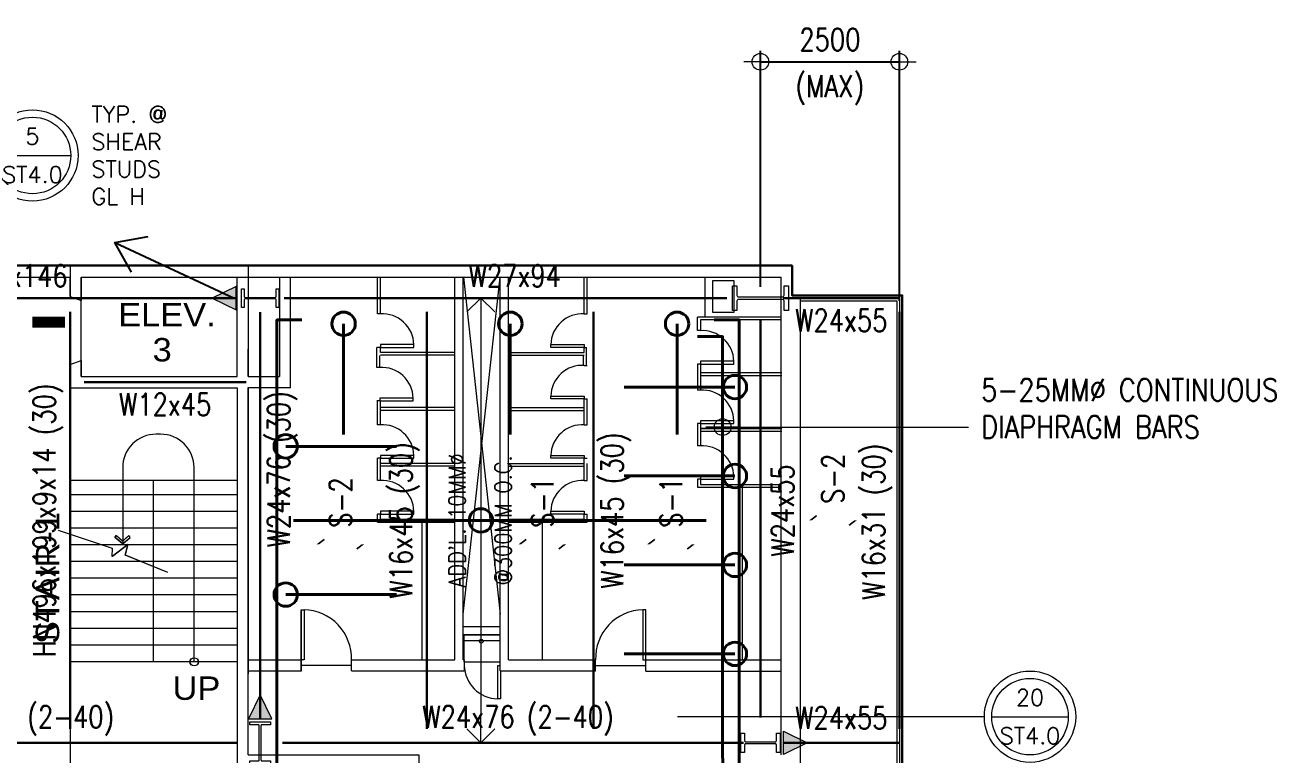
# Model space of a CAD drawing. Header units: millimetres. Extents: x 1731812 to 1926619, y -14989 to 120895.
# Drawn here: x 1788540 to 1811042, y 46298 to 59429 of the extents above; entities that cross this region are included whole.
import ezdxf
from ezdxf.enums import TextEntityAlignment as Align

# ---------------------------------------------------------------- set-up
doc = ezdxf.new("R2010")
doc.units = ezdxf.units.MM
doc.header["$MEASUREMENT"] = 0
doc.layers.get('0').update_dxf_attribs({"lineweight": 0})
for name, color, linetype, lineweight in [('A_ARCHITECTURAL BACKGROUND', 251, 'Continuous', 5), ('S-ANNO-DIMS', 252, 'Continuous', 5), ('S-ANNO-MARK', 2, 'Continuous', 9), ('S-ANNO-NPLT', 7, 'Continuous', 9), ('S-Anno-Symb', 143, 'Continuous', 15), ('S-Anno-Text', 52, 'Continuous', 15), ('S-BEAM', 5, 'Continuous', 30), ('S-BEAM-IDEN', 2, 'Continuous', 9), ('S-BRACE', 2, 'Continuous', 9), ('S-COLS', 2, 'Continuous', 20), ('S-CONN', 1, 'Continuous', 9), ('S_COL', 2, 'Continuous', 20), ('S_DRB', 4, 'Continuous', 40), ('S_SLAB EDGE', 2, 'Continuous', 30)]:
    doc.layers.add(name, color=color, linetype=linetype, lineweight=lineweight)
doc.styles.add('1', font='simplex.shx', dxfattribs={"width": 0.85, "height": 300})
doc.styles.add('ARIALNW', font='ARIALN.TTF')
doc.styles.add('MMTX$0$ESMX$0$X-OPTA1D', font='x-opta1d')
doc.styles.add('ROMANSX', font='ROMANS.shx', dxfattribs={"height": 0.09375})
doc.styles.add('SIMPLEX', font='SIMPLEX.shx', dxfattribs={"width": 0.8, "height": 400})
doc.dimstyles.new('DIM 200', dxfattribs={"dimtxt": 0.36, "dimasz": 0.2, "dimexe": 0.1, "dimexo": 0, "dimgap": 0.08, "dimtad": 1, "dimlfac": 2, "dimrnd": 0.005, "dimzin": 1, "dimdsep": 46, "dimtxsty": 'ARIALNW', "dimcen": 0.09, "dimclrd": 6, "dimclre": 6, "dimclrt": 13, "dimadec": 0, "dimazin": 0, "dimtfac": 1, "dimtofl": 0, "dimtmove": 2, "dimatfit": 3, "dimfxl": 1, "dimtolj": 1, "dimtzin": 0, "dimarcsym": 0})
doc.dimstyles.new('DIM_100', dxfattribs={"dimtxt": 400, "dimasz": 2, "dimexe": 100, "dimexo": 250, "dimgap": 250, "dimtad": 1, "dimdec": 0, "dimrnd": 1, "dimzin": 1, "dimdsep": 46, "dimtxsty": '1', "dimblk1": 'ESCADIM_ARW', "dimblk2": 'ESCADIM_ARW', "dimsah": 1, "dimcen": 50, "dimclrd": 256, "dimclre": 256, "dimclrt": 52, "dimazin": 0, "dimtfac": 1, "dimtdec": 0, "dimtofl": 0, "dimtmove": 0, "dimatfit": 3, "dimldrblk": 'ESCADIM_ARW', "dimfxl": 1, "dimtolj": 1, "dimtzin": 0, "dimarcsym": 0})
doc.dimstyles.new('DIM_200', dxfattribs={"dimtxt": 400, "dimasz": 2, "dimexe": 200, "dimexo": 200, "dimgap": 200, "dimtad": 1, "dimdec": 0, "dimrnd": 1, "dimzin": 1, "dimdsep": 46, "dimtxsty": 'SIMPLEX', "dimblk1": 'ESCADIM_ARW', "dimblk2": 'ESCADIM_ARW', "dimsah": 1, "dimcen": 50, "dimclrd": 251, "dimclre": 251, "dimclrt": 52, "dimazin": 0, "dimtfac": 1, "dimtdec": 0, "dimtofl": 0, "dimtmove": 0, "dimatfit": 3, "dimldrblk": 'ESCADIM_ARW', "dimfxl": 1, "dimtolj": 1, "dimtzin": 0, "dimarcsym": 0})
doc.dimstyles.new('ESCA', dxfattribs={"dimtxt": 300, "dimasz": 1, "dimexe": 100, "dimexo": 100, "dimgap": 100, "dimtad": 1, "dimdec": 0, "dimrnd": 1, "dimdsep": 46, "dimtxsty": '1', "dimblk1": 'ESCADIM_ARW', "dimblk2": 'ESCADIM_ARW', "dimsah": 1, "dimcen": 50, "dimclrd": 256, "dimclre": 256, "dimclrt": 52, "dimadec": 0, "dimazin": 0, "dimtfac": 1, "dimtdec": 0, "dimtofl": 0, "dimtmove": 0, "dimatfit": 3, "dimldrblk": 'ESCADIM_ARW', "dimfxl": 1, "dimtolj": 1, "dimtzin": 0, "dimarcsym": 0})

# ---------------------------------------------------------------- blocks, each defined once
blk = doc.blocks.new('7F PLAN')
at = {"layer": 'A_ARCHITECTURAL BACKGROUND', "ltscale": 10}
for p, q in [((44567, 56585, 0), (25567, 56585, 0)), ((34786, 56589, 0), (34786, 54591, 0)), ((34586, 54588, 0), (34586, 56377, 0)), ((35348, 56377, 0), (35348, 54591, 0)), ((35548, 54391, 0), (35548, 56377, 0)), ((35548, 54391, 0), (35548, 56377, 0)), ((37113, 55715, 0), (37113, 56377, 0)), ((37163, 55715, 0), (37163, 56377, 0)), ((37163, 55715, 0), (37163, 56377, 0)), ((37163, 55715, 0), (37163, 56377, 0)), ((38504, 49493, 0), (38504, 56377, 0)), ((38654, 49493, 0), (38654, 56377, 0)), ((39316, 49293, 0), (39316, 56377, 0)), ((39466, 49493, 0), (39466, 56377, 0)), ((40830, 55715, 0), (40830, 56383, 0)), ((40830, 55715, 0), (40830, 56383, 0)), ((40830, 55715, 0), (40830, 56383, 0)), ((40880, 55715, 0), (40880, 56383, 0)), ((43006, 55656, 0), (43006, 56385, 0)), ((44717, 10909, 0), (44717, 56000, 0)), ((37163, 55715, 0), (37113, 55715, 0)), ((37163, 55715, 0), (37113, 55715, 0)), ((37163, 55715, 0), (37113, 55715, 0)), ((40830, 55715, 0), (40880, 55715, 0)), ((40830, 55715, 0), (40880, 55715, 0)), ((40830, 55715, 0), (40880, 55715, 0)), ((42868, 55656, 0), (42868, 55656, 0)), ((44371, 55656, 0), (42868, 55656, 0)), ((42868, 55414, 0), (42868, 55656, 0)), ((42918, 55606, 0), (42918, 55414, 0)), ((44371, 55606, 0), (42918, 55606, 0)), ((42918, 55414, 0), (42868, 55414, 0)), ((37764, 55164, 0), (37163, 55164, 0)), ((37163, 55164, 0), (37163, 55114, 0)), ((37764, 55114, 0), (37764, 55164, 0)), ((40229, 55114, 0), (40229, 55164, 0)), ((40229, 55164, 0), (40830, 55164, 0)), ((40830, 55164, 0), (40830, 55114, 0)), ((34786, 54591, 0), (34786, 55082, 0)), ((37101, 54752, 0), (37101, 55114, 0)), ((37163, 55114, 0), (37101, 55114, 0)), ((37151, 54752, 0), (37151, 54965, 0)), ((37163, 55023, 0), (37163, 55114, 0)), ((37163, 55114, 0), (37764, 55114, 0)), ((38504, 55023, 0), (37163, 55023, 0)), ((38504, 55022, 0), (37163, 55022, 0)), ((38504, 55022, 0), (37163, 55022, 0)), ((38504, 54973, 0), (37163, 54973, 0)), ((38504, 54972, 0), (37163, 54972, 0)), ((38504, 54972, 0), (37163, 54972, 0)), ((39477, 55023, 0), (40830, 55023, 0)), ((39477, 55022, 0), (40830, 55022, 0)), ((39477, 55022, 0), (40830, 55022, 0)), ((39477, 54973, 0), (40830, 54973, 0)), ((39477, 54972, 0), (40830, 54972, 0)), ((39477, 54972, 0), (40830, 54972, 0)), ((40830, 55114, 0), (40229, 55114, 0)), ((40819, 54789, 0), (40819, 54967, 0)), ((40830, 55023, 0), (40830, 55114, 0)), ((40830, 55114, 0), (40869, 55114, 0)), ((40869, 54789, 0), (40869, 55114, 0)), ((34786, 54881, 0), (34786, 54591, 0)), ((34786, 54591, 0), (34786, 54881, 0)), ((34786, 54881, 0), (34786, 54591, 0)), ((34786, 54591, 0), (34786, 54881, 0)), ((34786, 54591, 0), (34786, 54881, 0)), ((34786, 54591, 0), (34786, 54881, 0)), ((34786, 54591, 0), (34786, 54881, 0)), ((34786, 54881, 0), (34786, 54591, 0)), ((34786, 54591, 0), (34786, 54881, 0)), ((34786, 54851, 0), (34786, 54591, 0)), ((34786, 54851, 0), (34786, 54591, 0)), ((34786, 54851, 0), (34786, 54591, 0)), ((34786, 54733, 0), (34786, 54591, 0)), ((34786, 54733, 0), (34786, 54591, 0)), ((37151, 54752, 0), (37101, 54752, 0)), ((40830, 54789, 0), (40880, 54789, 0)), ((42918, 54813, 0), (42868, 54813, 0)), ((42918, 54813, 0), (42868, 54813, 0)), ((42868, 54813, 0), (42868, 54344, 0)), ((43520, 54863, 0), (42918, 54863, 0)), ((42918, 54863, 0), (42918, 54813, 0)), ((42918, 54813, 0), (43520, 54813, 0)), ((42918, 54813, 0), (42918, 54344, 0)), ((42918, 54813, 0), (42918, 54344, 0)), ((42918, 54813, 0), (42918, 54344, 0)), ((43520, 54813, 0), (43520, 54863, 0)), ((31583, 54524, 0), (31583, 49457, 0)), ((44382, 54654, 0), (42918, 54654, 0)), ((44382, 54654, 0), (42918, 54654, 0)), ((44382, 54604, 0), (42918, 54604, 0)), ((44382, 54604, 0), (42918, 54604, 0)), ((34586, 54388, 0), (34586, 47622, 0)), ((34786, 54391, 0), (34786, 49239, 0)), ((34786, 54391, 0), (34786, 49239, 0)), ((34786, 54391, 0), (34786, 49239, 0)), ((34786, 54391, 0), (34786, 49239, 0)), ((34786, 54391, 0), (34786, 49239, 0)), ((34786, 54391, 0), (34786, 49239, 0)), ((34786, 47782, 0), (34786, 54391, 0)), ((40229, 54188, 0), (40229, 54238, 0)), ((40229, 54238, 0), (40830, 54238, 0)), ((40830, 54238, 0), (40830, 54188, 0)), ((42918, 54344, 0), (42868, 54344, 0)), ((42918, 54344, 0), (42868, 54344, 0)), ((42918, 54344, 0), (42868, 54344, 0)), ((37151, 54151, 0), (37101, 54151, 0)), ((37151, 54151, 0), (37101, 54151, 0)), ((37113, 53720, 0), (37113, 54151, 0)), ((37753, 54201, 0), (37151, 54201, 0)), ((37151, 54201, 0), (37151, 54151, 0)), ((37151, 54151, 0), (37753, 54151, 0)), ((37163, 53720, 0), (37163, 54151, 0)), ((37163, 53720, 0), (37163, 54151, 0)), ((37163, 53720, 0), (37163, 54151, 0)), ((38504, 54029, 0), (37163, 54029, 0)), ((38504, 54029, 0), (37163, 54029, 0)), ((37753, 54151, 0), (37753, 54201, 0)), ((39477, 54029, 0), (40830, 54029, 0)), ((39477, 54029, 0), (40830, 54029, 0)), ((40830, 54188, 0), (40229, 54188, 0)), ((40830, 54188, 0), (40880, 54188, 0)), ((40830, 54188, 0), (40880, 54188, 0)), ((40830, 53720, 0), (40830, 54188, 0)), ((40830, 53720, 0), (40830, 54188, 0)), ((40830, 53720, 0), (40830, 54188, 0)), ((40880, 53720, 0), (40880, 54188, 0)), ((38504, 53979, 0), (37163, 53979, 0)), ((38504, 53979, 0), (37163, 53979, 0)), ((39477, 53979, 0), (40830, 53979, 0)), ((39477, 53979, 0), (40830, 53979, 0)), ((43520, 53793, 0), (42918, 53793, 0)), ((42918, 53793, 0), (42918, 53743, 0)), ((43520, 53743, 0), (43520, 53793, 0)), ((37163, 53720, 0), (37113, 53720, 0)), ((37163, 53720, 0), (37113, 53720, 0)), ((37163, 53720, 0), (37113, 53720, 0)), ((40830, 53720, 0), (40880, 53720, 0)), ((40830, 53720, 0), (40880, 53720, 0)), ((40830, 53720, 0), (40880, 53720, 0)), ((42868, 53743, 0), (42868, 53341, 0)), ((42918, 53743, 0), (42868, 53743, 0)), ((42918, 53743, 0), (42918, 53341, 0)), ((42918, 53743, 0), (42918, 53341, 0)), ((42918, 53743, 0), (42918, 53341, 0)), ((42918, 53743, 0), (42918, 53652, 0)), ((42918, 53743, 0), (43520, 53743, 0)), ((44382, 53652, 0), (42918, 53652, 0)), ((44382, 53651, 0), (42918, 53651, 0)), ((44382, 53651, 0), (42918, 53651, 0)), ((44382, 53602, 0), (42918, 53602, 0)), ((44382, 53601, 0), (42918, 53601, 0)), ((44382, 53601, 0), (42918, 53601, 0)), ((42918, 53341, 0), (42868, 53341, 0)), ((42918, 53341, 0), (42868, 53341, 0)), ((42918, 53341, 0), (42868, 53341, 0)), ((37113, 52717, 0), (37113, 53118, 0)), ((37163, 53118, 0), (37113, 53118, 0)), ((37764, 53168, 0), (37163, 53168, 0)), ((37163, 53168, 0), (37163, 53118, 0)), ((37163, 53027, 0), (37163, 53118, 0)), ((37163, 53118, 0), (37764, 53118, 0)), ((37764, 53118, 0), (37764, 53168, 0)), ((40229, 53118, 0), (40229, 53168, 0)), ((40229, 53168, 0), (40830, 53168, 0)), ((40830, 53118, 0), (40229, 53118, 0)), ((40830, 53168, 0), (40830, 53118, 0)), ((40830, 53027, 0), (40830, 53118, 0)), ((40830, 53118, 0), (40880, 53118, 0)), ((37163, 52717, 0), (37163, 53027, 0)), ((38504, 53027, 0), (37163, 53027, 0)), ((38504, 53027, 0), (37163, 53027, 0)), ((38504, 53027, 0), (37163, 53027, 0)), ((38504, 52977, 0), (37163, 52977, 0)), ((37163, 52717, 0), (37163, 52976, 0)), ((38504, 52976, 0), (37163, 52976, 0)), ((37163, 52717, 0), (37163, 52976, 0)), ((38504, 52976, 0), (37163, 52976, 0)), ((39477, 53027, 0), (40830, 53027, 0)), ((39477, 53027, 0), (40830, 53027, 0)), ((39477, 53027, 0), (40830, 53027, 0)), ((39477, 52977, 0), (40830, 52977, 0)), ((39477, 52976, 0), (40830, 52976, 0)), ((39477, 52976, 0), (40830, 52976, 0)), ((40830, 52717, 0), (40830, 53027, 0)), ((40830, 52717, 0), (40830, 52976, 0)), ((40830, 52717, 0), (40830, 52976, 0)), ((40880, 52717, 0), (40880, 53027, 0)), ((34586, 52720, 0), (31580, 52720, 0)), ((33083, 49457, 0), (33083, 52720, 0)), ((37163, 52717, 0), (37113, 52717, 0)), ((37163, 52717, 0), (37113, 52717, 0)), ((37163, 52717, 0), (37113, 52717, 0)), ((40830, 52717, 0), (40880, 52717, 0)), ((40830, 52717, 0), (40880, 52717, 0)), ((40830, 52717, 0), (40880, 52717, 0)), ((42868, 52740, 0), (42868, 52598, 0)), ((42918, 52740, 0), (42868, 52740, 0)), ((43520, 52790, 0), (42918, 52790, 0)), ((42918, 52790, 0), (42918, 52740, 0)), ((42918, 52740, 0), (42918, 52649, 0)), ((42918, 52740, 0), (43520, 52740, 0)), ((43520, 52740, 0), (43520, 52790, 0)), ((34586, 52463, 0), (31580, 52463, 0)), ((42868, 52598, 0), (44371, 52598, 0)), ((42918, 52649, 0), (44371, 52649, 0)), ((43670, 52597, 0), (43670, 49492, 0)), ((34586, 52162, 0), (31580, 52162, 0)), ((37113, 51972, 0), (37113, 52116, 0)), ((37163, 52116, 0), (37113, 52116, 0)), ((37764, 52166, 0), (37163, 52166, 0)), ((37163, 52166, 0), (37163, 52116, 0)), ((37163, 52024, 0), (37163, 52116, 0)), ((37163, 52116, 0), (37764, 52116, 0)), ((37163, 52023, 0), (38504, 52023, 0)), ((37764, 52116, 0), (37764, 52166, 0)), ((39466, 52023, 0), (40830, 52023, 0)), ((40229, 52116, 0), (40229, 52166, 0)), ((40229, 52166, 0), (40830, 52166, 0)), ((40830, 52116, 0), (40229, 52116, 0)), ((40830, 52166, 0), (40830, 52116, 0)), ((40830, 52024, 0), (40830, 52116, 0)), ((40830, 52116, 0), (40880, 52116, 0)), ((40880, 51972, 0), (40880, 52116, 0)), ((34586, 51862, 0), (31580, 51862, 0)), ((37113, 51972, 0), (38504, 51972, 0)), ((37914, 49493, 0), (37914, 51972, 0)), ((39466, 51972, 0), (40880, 51972, 0)), ((40079, 49493, 0), (40079, 51972, 0)), ((34586, 51561, 0), (31580, 51561, 0)), ((34586, 51260, 0), (31580, 51260, 0)), ((34586, 50960, 0), (31580, 50960, 0)), ((34586, 50659, 0), (31580, 50659, 0)), ((34586, 50358, 0), (31580, 50358, 0)), ((35735, 50395, 0), (35785, 50395, 0)), ((35740, 49493, 0), (35740, 50395, 0)), ((35744, 49493, 0), (35744, 50395, 0)), ((35790, 50395, 0), (35790, 49493, 0)), ((41935, 50394, 0), (41885, 50394, 0)), ((41885, 50394, 0), (41885, 49492, 0)), ((41935, 49492, 0), (41935, 50394, 0)), ((34586, 50058, 0), (31580, 50058, 0)), ((34586, 49757, 0), (31580, 49757, 0)), ((34786, 49744, 0), (34786, 49744, 0)), ((34786, 49543, 0), (34786, 49744, 0)), ((34786, 49543, 0), (34786, 49744, 0)), ((38666, 49843, 0), (39316, 49843, 0)), ((34786, 49543, 0), (34786, 49543, 0)), ((34586, 49457, 0), (31583, 49457, 0)), ((34786, 49493, 0), (35744, 49493, 0)), ((34786, 49293, 0), (35744, 49293, 0)), ((35740, 49293, 0), (35740, 49493, 0)), ((35740, 49293, 0), (35740, 49493, 0)), ((35790, 49493, 0), (35740, 49493, 0)), ((36642, 49393, 0), (35740, 49393, 0)), ((35744, 49293, 0), (35744, 49493, 0)), ((35744, 49293, 0), (35744, 49493, 0)), ((36642, 49493, 0), (38504, 49493, 0)), ((36642, 49293, 0), (36642, 49493, 0)), ((36642, 49293, 0), (36642, 49493, 0)), ((36642, 49293, 0), (38672, 49293, 0)), ((38666, 49293, 0), (38672, 49293, 0)), ((39273, 48791, 0), (39273, 49393, 0)), ((39273, 49393, 0), (39316, 49393, 0)), ((39316, 49293, 0), (41033, 49293, 0)), ((39323, 49293, 0), (39323, 48791, 0)), ((39466, 49493, 0), (41033, 49493, 0)), ((41033, 49291, 0), (41033, 49492, 0)), ((41033, 49391, 0), (41935, 49391, 0)), ((41885, 49492, 0), (41935, 49492, 0)), ((41935, 49492, 0), (44371, 49492, 0)), ((41935, 49291, 0), (41935, 49492, 0)), ((41935, 49291, 0), (44371, 49291, 0)), ((39323, 48791, 0), (39273, 48791, 0)), ((34786, 47782, 0), (37852, 47782, 0)), ((34995, 47782, 0), (37852, 47782, 0)), ((37852, 47782, 0), (37852, 47606, 0))]:
    blk.add_line(p, q, dxfattribs=at)
at = {"layer": 'A_ARCHITECTURAL BACKGROUND', "linetype": 'ByBlock', "ltscale": 0.5}
for p, q in [((31580, 56585, 0), (31580, 56030, 0)), ((31580, 56559, 0), (31580, 56030, 0)), ((28402, 56377, 0), (31580, 56377, 0)), ((31580, 56030, 0), (31580, 56385, 0)), ((31580, 56385, 0), (31580, 56030, 0)), ((31580, 56030, 0), (31580, 56385, 0)), ((31580, 56385, 0), (31580, 56030, 0)), ((31783, 56377, 0), (44371, 56377, 0)), ((31783, 56358, 0), (31783, 55959, 0)), ((44371, 47782, 0), (44371, 56377, 0)), ((31580, 56030, 0), (31783, 55959, 0)), ((31580, 56030, 0), (31783, 55959, 0)), ((31580, 54807, 0), (31783, 54877, 0)), ((31580, 54807, 0), (31783, 54877, 0)), ((31580, 54807, 0), (31580, 54388, 0)), ((31580, 54807, 0), (31580, 54388, 0)), ((31783, 54877, 0), (31783, 54588, 0)), ((31783, 54877, 0), (31783, 54588, 0)), ((31783, 54588, 0), (34586, 54588, 0)), ((31783, 54588, 0), (34586, 54588, 0)), ((31783, 54588, 0), (34586, 54588, 0)), ((31783, 54588, 0), (34586, 54588, 0)), ((34786, 54591, 0), (35348, 54591, 0)), ((34786, 54591, 0), (35348, 54591, 0)), ((34786, 54591, 0), (35348, 54591, 0)), ((34786, 54591, 0), (35348, 54591, 0)), ((31580, 54388, 0), (34586, 54388, 0)), ((31580, 54388, 0), (34586, 54388, 0)), ((31583, 54388, 0), (34586, 54388, 0)), ((31583, 54388, 0), (34586, 54388, 0)), ((34786, 54391, 0), (35348, 54391, 0)), ((34786, 54391, 0), (35348, 54391, 0)), ((34786, 54391, 0), (35348, 54391, 0)), ((34786, 54391, 0), (35548, 54391, 0)), ((38666, 50090, 0), (39316, 50090, 0)), ((38666, 49940, 0), (39316, 49940, 0)), ((38672, 49493, 0), (38654, 49493, 0)), ((38672, 49493, 0), (38672, 49293, 0))]:
    blk.add_line(p, q, dxfattribs=at)
at = {"layer": 'A_ARCHITECTURAL BACKGROUND', "ltscale": 0.5}
for p, q in [((31783, 54588, 0), (31783, 56377, 0)), ((31583, 49457, 0), (31583, 47606, 0))]:
    blk.add_line(p, q, dxfattribs=at)
at = {"layer": 'A_ARCHITECTURAL BACKGROUND', "linetype": 'ByBlock', "lineweight": 13, "ltscale": 0.5}
for p, q in [((38654, 50314, 0), (39316, 56377, 0)), ((38655, 56377, 0), (39316, 50314, 0)), ((32342, 51498, 0), (31373, 51817, 0)), ((32619, 51566, 0), (32339, 51349, 0)), ((32623, 51566, 0), (32342, 51349, 0)), ((32573, 51376, 0), (32619, 51566, 0)), ((32577, 51376, 0), (32623, 51566, 0)), ((32339, 51349, 0), (32342, 51498, 0)), ((33338, 51061, 0), (32573, 51376, 0)), ((33341, 51061, 0), (32577, 51376, 0)), ((36642, 49393, 0), (35740, 49393, 0))]:
    blk.add_line(p, q, dxfattribs=at)
at = {"layer": 'A_ARCHITECTURAL BACKGROUND', "linetype": 'ByBlock', "lineweight": 13, "ltscale": 0.5, "elevation": 0}
blk.add_lwpolyline([(43141, 55740), (43141, 56316), (43519, 56316), (43519, 55740)], close=True, dxfattribs=at)
at = {"layer": 'A_ARCHITECTURAL BACKGROUND', "ltscale": 0.5, "elevation": 0}
for points in [[(44717, 56000), (46500, 56000), (46500, 39633), (44717, 39633)], [(44717, 55950), (46450, 55950), (46450, 39683), (44717, 39683)]]:
    blk.add_lwpolyline(points, dxfattribs=at)
at = {"layer": 'A_ARCHITECTURAL BACKGROUND', "linetype": 'ByBlock', "lineweight": 13, "ltscale": 0.5, "elevation": 0}
blk.add_lwpolyline([(33812, 49457), (33812, 52951, 0.414214), (33210, 53552), (33128, 53552, 0.414214), (32527, 52951), (32527, 51577)], format="xyb", dxfattribs=at)
for points in [[(32524, 51577), (32387, 51696), (32412, 51729), (32524, 51627)], [(32527, 51577), (32390, 51696), (32415, 51729), (32527, 51627)], [(32524, 51577), (32660, 51696), (32635, 51729), (32524, 51627)], [(32527, 51577), (32663, 51696), (32639, 51729), (32527, 51627)]]:
    blk.add_lwpolyline(points, dxfattribs=at)
at = {"layer": 'A_ARCHITECTURAL BACKGROUND', "ltscale": 10, "elevation": 0}
blk.add_lwpolyline([(38666, 49454), (39316, 49454), (39316, 49940), (38666, 49940)], close=True, dxfattribs=at)
at = {"layer": 'A_ARCHITECTURAL BACKGROUND', "linetype": 'ByBlock', "ltscale": 0.5}
blk.add_circle((38978, 49829, 0), 34.4, dxfattribs=at)
at = {"layer": 'A_ARCHITECTURAL BACKGROUND', "linetype": 'ByBlock', "lineweight": 13, "ltscale": 0.5}
for centre in [(33812, 49457, 0), (33815, 49457, 0)]:
    blk.add_circle(centre, 74, dxfattribs=at)
at = {"layer": 'A_ARCHITECTURAL BACKGROUND', "ltscale": 10}
for centre, start, end in [((37200, 55152, 0), 1.2058, 93.7733), ((40793, 55152, 0), 86.2267, 178.7942), ((42956, 54851, 0), 1.2058, 93.7733), ((37188, 54189, 0), 1.2058, 93.7733), ((40793, 54226, 0), 86.2267, 178.7942), ((42956, 53781, 0), 1.2058, 93.7733), ((37200, 53157, 0), 1.2058, 93.7733), ((40793, 53157, 0), 86.2267, 178.7942), ((42956, 52778, 0), 1.2058, 93.7733), ((37200, 52154, 0), 1.2058, 93.7733), ((40793, 52154, 0), 86.2267, 178.7942)]:
    blk.add_arc(centre, 564, start, end, dxfattribs=at)
at = {"layer": 'A_ARCHITECTURAL BACKGROUND', "linetype": 'ByBlock', "lineweight": 13, "ltscale": 0.5}
for centre, radius, start, end in [((35768, 49521, 0), 874, 358.1709, 88.556), ((41907, 49520, 0), 874, 91.444, 181.8291), ((39284, 49404, 0), 613, 181.0562, 268.9438)]:
    blk.add_arc(centre, radius, start, end, dxfattribs=at)
at = {"layer": 'S_SLAB EDGE', "ltscale": 0.05, "elevation": 0}
blk.add_lwpolyline([(10917, 56738), (26529, 56738), (26529, 56586), (44567, 56586), (44567, 56048), (46550, 56048), (46550, 39581), (44717, 39581), (44717, 10910), (43214, 10910), (43214, 8848), (41180, 8848), (41180, 7377), (35698, 7377), (35698, 6014), (27423, 6014), (26051, 7359), (24672, 6014), (16409, 6014)], dxfattribs=at)
at = {"layer": 'A_ARCHITECTURAL BACKGROUND', "style": 'MMTX$0$ESMX$0$X-OPTA1D', "text_generation_flag": 6, "width": 1.1}
for s, height, p in [('ELEV.', 420.9, (32446, 55491, 0)), ('3', 421, (33065, 54861, 0)), ('UP', 420.9, (33424, 48773, 0))]:
    blk.add_text(s, height=height, rotation=180, dxfattribs=at).set_placement(p)
at = {"layer": 'A_ARCHITECTURAL BACKGROUND', "style": 'MMTX$0$ESMX$0$X-OPTA1D', "width": 1.1}
blk.add_text('STAIR-1', height=420.9, rotation=90, dxfattribs=at).set_placement((31385, 49776, 0))
blk = doc.blocks.new('7F COLUMN LAYOUT')
at = {"layer": 'S_COL', "ltscale": 0.05}
blk.add_lwpolyline([(35335, 56000), (35335, 55833), (35287, 55833), (35287, 55967, 0.414214), (35266, 55987), (34734, 55987, 0.414214), (34713, 55967), (34713, 55833), (34665, 55833), (34665, 56167), (34713, 56167), (34713, 56033, 0.414214), (34734, 56013), (35266, 56013, 0.414214), (35287, 56033), (35287, 56167), (35335, 56167), (35335, 56000)], format="xyb", dxfattribs=at)
at = {"layer": 'S_COL', "ltscale": 0.05, "elevation": 0}
for points in [[(44506, 56000), (44506, 55779), (44424, 55779), (44424, 55948, 0.414214), (44395, 55977), (43605, 55977, 0.414214), (43576, 55948), (43576, 55779), (43494, 55779), (43494, 56221), (43576, 56221), (43576, 56052, 0.414214), (43605, 56023), (44395, 56023, 0.414214), (44424, 56052), (44424, 56221), (44506, 56221), (44506, 56000)], [(35000, 48376), (35183, 48376), (35183, 48323), (35033, 48323, 0.414214), (35015, 48305), (35015, 47695, 0.414214), (35033, 47677), (35183, 47677), (35183, 47624), (34817, 47624), (34817, 47677), (34967, 47677, 0.414214), (34985, 47695), (34985, 48305, 0.414214), (34967, 48323), (34817, 48323), (34817, 48376), (35000, 48376)], [(44355, 48000), (44355, 47827), (44286, 47827), (44286, 47961, 0.414214), (44267, 47981), (43733, 47981, 0.414214), (43714, 47961), (43714, 47827), (43645, 47827), (43645, 48173), (43714, 48173), (43714, 48039, 0.414214), (43733, 48019), (44267, 48019, 0.414214), (44286, 48039), (44286, 48173), (44355, 48173), (44355, 48000)]]:
    blk.add_lwpolyline(points, format="xyb", dxfattribs=at)
blk = doc.blocks.new('Bubble')
at = {"layer": 'S-ANNO-NPLT'}
blk.add_circle((0, 0), 0.2608, dxfattribs=at)
at = {"layer": 'S-Anno-Symb', "color": 0}
blk.add_line((-0.2188, 0), (0.2188, 0), dxfattribs=at)
blk.add_circle((0, 0), 0.2188, dxfattribs=at)
at = {"layer": 'S-Anno-Symb', "style": 'ROMANSX'}
for tag, p in [('1', (0, 0.1094)), ('S1', (0, -0.1094))]:
    blk.add_attdef(tag, text='', height=0.0937, dxfattribs=at).set_placement(p, align=Align.MIDDLE_CENTER)
at = {"layer": 'S-Anno-Symb', "style": 'ROMANSX', "width": 1.018385, "flags": 8}
blk.add_attdef('LONG', text='', height=0.0937, dxfattribs=at).set_placement((-0.1796, -0.1249), (0.1796, -0.1249), align=Align.FIT)
blk = doc.blocks.new('ESCADIM_ARW')
at = {"color": 7}
blk.add_line((-150, 0), (150, 0), dxfattribs=at)
blk.add_circle((0, 0), 75, dxfattribs=at)
blk = doc.blocks.new('*D35')
at = {"layer": 'Defpoints', "color": 0, "ltscale": 0.05, "transparency": 16777216}
for p in [(1804268, 58767), (1801768, 54517, 0), (1804268, 54270)]:
    blk.add_point(p, dxfattribs=at)
at = {"layer": 'S-ANNO-DIMS', "color": 251, "lineweight": -2, "ltscale": 0.05, "transparency": 16777216}
for p, q in [((1801768, 54717), (1801768, 58967)), ((1804268, 54470), (1804268, 58967)), ((1801770, 58767), (1804266, 58767))]:
    blk.add_line(p, q, dxfattribs=at)
at = {"layer": 'S-ANNO-DIMS', "color": 251, "lineweight": -2, "ltscale": 0.05, "transparency": 16777216, "xscale": 2, "yscale": 2, "zscale": 2, "rotation": 180}
blk.add_blockref('ESCADIM_ARW', (1801768, 58767), dxfattribs=at)
at = {"layer": 'S-ANNO-DIMS', "color": 251, "lineweight": -2, "ltscale": 0.05, "transparency": 16777216, "xscale": 2, "yscale": 2, "zscale": 2}
blk.add_blockref('ESCADIM_ARW', (1804268, 58767), dxfattribs=at)
at = {"layer": 'S-ANNO-DIMS', "color": 52, "ltscale": 0.05, "transparency": 16777216, "char_height": 400, "attachment_point": 5, "style": 'SIMPLEX'}
for s, insert in [('\\A1;2500', (1803018, 59167)), ('\\A1;(MAX)', (1803018, 58262))]:
    blk.add_mtext(s, dxfattribs=dict(at, insert=insert))
blk = doc.blocks.new('_Open90')
at = {"color": 0, "linetype": 'ByBlock', "lineweight": -2}
for p, q in [((-0.5, 0.5), (0, 0)), ((0, 0), (-1, 0)), ((0, 0), (-0.5, -0.5))]:
    blk.add_line(p, q, dxfattribs=at)
blk = doc.blocks.new('*D40')
at = {"lineweight": -2, "ltscale": 0.5, "transparency": 16777216}
blk.add_line((38970, 55501), (38970, 48501), dxfattribs=at)
at = {"layer": 'Defpoints', "color": 0, "ltscale": 0.5, "transparency": 16777216}
for p in [(38970, 56001, 0), (38970, 48001, 0), (38970, 48001)]:
    blk.add_point(p, dxfattribs=at)
at = {"lineweight": -2, "ltscale": 0.5, "transparency": 16777216, "xscale": 500, "yscale": 500, "zscale": 500}
for p, rotation in [((38970, 56001), 90), ((38970, 48001), 270)]:
    blk.add_blockref('_Open90', p, dxfattribs=dict(at, rotation=rotation))
at = {"color": 52, "ltscale": 0.5, "transparency": 16777216, "char_height": 300, "attachment_point": 5, "rotation": 90, "style": '1'}
for s, insert in [("\\A1;ADD'L. 10MM%%C", (38542, 52001)), ('\\A1;@300MM O.C. ', (39370, 52001))]:
    blk.add_mtext(s, dxfattribs=dict(at, insert=insert))
blk = doc.blocks.new("ADD' L BARS")
at = {"layer": 'S_DRB'}
for p, q in [((36500.5, 53548.4, 0), (36500.5, 55538, 0)), ((39500, 53548.4, 0), (39500, 55538, 0)), ((42499.5, 53548.4, 0), (42499.5, 55538, 0)), ((41550, 54400, 0), (43539.6, 54400, 0)), ((41550, 52800, 0), (43539.6, 52800, 0)), ((41550, 51200, 0), (43539.6, 51200, 0)), ((41550, 49600, 0), (43539.6, 49600, 0))]:
    blk.add_line(p, q, dxfattribs=at)
at = {"layer": 'S_DRB', "color": 4}
blk.add_line((43019.6, 52000.8, 0), (35600, 52000.8, 0), dxfattribs=at)
at = {"layer": 'S_DRB', "color": 4, "elevation": 0}
for points in [[(35750, 40432.8), (35300, 40432.8), (35300, 55606.9), (35750, 55606.9)], [(42870.3, 40132.8), (43320.3, 40132.8), (43319, 55306.9), (42869, 55306.9)]]:
    blk.add_lwpolyline(points, dxfattribs=at)
at = {"layer": 'S_DRB'}
for centre in [(36500.5, 55538, 0), (39500, 55538, 0), (42499.5, 55538, 0), (43539.6, 54400, 0), (43539.6, 52800, 0), (38970.3, 52000.8, 0), (43539.6, 51200, 0), (43539.6, 49600, 0)]:
    blk.add_circle(centre, 210.4, dxfattribs=at)
at = {"layer": 'S-BEAM-IDEN', "insert": (47968.2, 54548.4, 0), "char_height": 400, "attachment_point": 1, "style": '1'}
blk.add_mtext_dynamic_manual_height_columns('5-25MM∅ CONTINUOUS \\PDIAPHRAGM BARS', width=8791.578, gutter_width=1, heights=[0], dxfattribs=at)
at = {"ltscale": 0.5}
dim = blk.add_linear_dim(base=(38970.3, 48000.5, 0), p1=(38970.3, 56001.1, 0), p2=(38970.3, 48000.5, 0), angle=270, text="ADD'L. 10MM%%C\\X@300MM O.C. ", dimstyle='DIM_100', override={"dimasz": 500, "dimexo": 100, "dimblk1": 'Open90', "dimblk2": 'Open90', "dimse1": 1, "dimse2": 1}, dxfattribs=at)
dim.commit()
dim.dimension.update_dxf_attribs({"geometry": '*D40', "text_midpoint": (38970.3, 52000.8, 0)})
at = {"layer": 'S-ANNO-DIMS', "color": 4}
blk.add_leader([(43319.1, 53678.6, 0), (47743.9, 53678.6, 0)], dimstyle='ESCA', override={"dimasz": 2, "dimtad": 0, "dimfxl": 0.0625}, dxfattribs=at)

msp = doc.modelspace()

# ---------------------------------------------------------------- hatches: boundary and pattern name
at = {"layer": 'S-CONN'}
for points in [[(1792335.40649, 54304.60513), (1791906.39018, 54514.97215), (1792335.40649, 54725.33917)], [(1792557.92732, 46948.82402), (1792768.29434, 47377.84033), (1792978.66136, 46948.82402)], [(1802180.95948, 46305.50569), (1802609.9758, 46515.87271), (1802180.95948, 46726.23973)]]:
    msp.add_hatch(color=256, dxfattribs=at).paths.add_polyline_path(points)

# ---------------------------------------------------------------- linework, layer by layer
at = {"layer": 'S-ANNO-MARK'}
for points, elevation in [([(1802779.51907, 50603.46355, 29.99952, 29.99952, 0), (1802666.47474, 50516.46241, 0, 0, 0), (1803476.0523, 50516.46241, 29.99952, 29.99952, 0), (1803363.00797, 50429.46128, 0, 0, 0)], 0), ([(1793923.7479, 50176.93481, 29.99952, 29.99952, 0), (1793810.70357, 50089.93368, 0, 0, 0), (1794620.28112, 50089.93368, 29.99952, 29.99952, 0), (1794507.23679, 50002.93254, 0, 0, 0)], 0), ([(1797556.90938, 50177.17051, 29.99952, 29.99952, 0), (1797443.86505, 50090.16938, 0, 0, 0), (1798253.4426, 50090.16938, 29.99952, 29.99952, 0), (1798140.39827, 50003.16824, 0, 0, 0)], 0.00012), ([(1799869.31574, 50176.93481, 29.99952, 29.99952, 0), (1799756.27142, 50089.93368, 0, 0, 0), (1800565.84897, 50089.93368, 29.99952, 29.99952, 0), (1800452.80464, 50002.93254, 0, 0, 0)], 0)]:
    msp.add_lwpolyline(points, format="xyseb", dxfattribs=dict(at, elevation=elevation))
at = {"layer": 'S-ANNO-NPLT'}
msp.add_circle((1806617.69932, 46986.97535, 0), 821.36597, dxfattribs=at)
at = {"layer": 'S-Anno-Symb', "linetype": 'ByBlock'}
msp.add_line((1805796.33335, 46986.97535, 0), (1800279.31747, 46986.97535, 0), dxfattribs=at)
at = {"layer": 'S-Anno-Symb', "linetype": 'ByBlock', "elevation": 0}
for points in [[(1788673.8949, 56261.39287, 0, 0, 0), (1788673.8949, 54084.19946, 196.07256, 196.07256, 0), (1789262.11258, 54084.19946, 0, 0, 0)], [(1800279.31747, 46986.97535, 0, 0, 0), (1800279.31747, 45641.99933, 196.07256, 196.07256, 0), (1800867.53515, 45641.99933, 0, 0, 0)]]:
    msp.add_lwpolyline(points, format="xyseb", dxfattribs=at)
at = {"layer": 'S-BEAM'}
for p, q in [((1792335.40649, 54515.51239, 0.00001), (1784375.89249, 54516.61546, 0.00001)), ((1793204.44249, 54515.51444, 0.00001), (1801163.95649, 54516.61546, 0.00001)), ((1802178.83561, 54516.78589, 0.00001), (1804269.92449, 54517.01282, 0)), ((1789352.89891, 46765.52737, 0.00001), (1789352.89891, 54269.88529, 0.00001)), ((1792769.92449, 46946.93623, 0.00001), (1792769.92449, 54265.44769, 0.00001)), ((1795770.92449, 46765.52737, 0.00004), (1795770.92449, 54269.88529, 0.00004)), ((1798768.85845, 46765.52737, 0.00004), (1798768.85845, 54269.88529, 0.00004)), ((1804269.92449, 54267.01282, 0.00001), (1804269.92449, 46766.06059, 0.00001)), ((1801769.8854, 54135.63545, 0), (1801770.48522, 46972.08845, 0.00001)), ((1792519.92449, 53004.33328, 0.00003), (1789602.89891, 53004.33328, 0.00001)), ((1792369.92449, 46516.63957, 0.00002), (1784340.96749, 46516.63957, 0)), ((1793169.92449, 46516.63957, 0), (1801464.18449, 46516.63957, 0)), ((1802178.83561, 46516.41264, 0.00002), (1804269.92449, 46516.63957, 0))]:
    msp.add_line(p, q, dxfattribs=at)
at = {"layer": 'S-CONN', "color": 1}
for points, elevation in [([(1792335.40649, 54725.33917), (1791906.39018, 54514.97215), (1792335.40649, 54304.60513), (1792335.40649, 54726.41964)], 0.00001), ([(1792978.66136, 46948.82402), (1792768.29434, 47377.84033), (1792557.92732, 46948.82402), (1792979.74183, 46948.82402)], 0.00001), ([(1802180.95948, 46726.23973), (1802609.9758, 46515.87271), (1802180.95948, 46305.50569), (1802180.95948, 46727.3202)], 0.00002)]:
    msp.add_lwpolyline(points, dxfattribs=dict(at, elevation=elevation))
at = {"layer": 'S_DRB'}
for p, q in [((1795219.92449, 51849.94878, 0.00001), (1793230.29151, 51849.94878, 0.00001)), ((1795219.92449, 49183.28211, 0.00001), (1793230.29151, 49183.28211, 0.00001))]:
    msp.add_line(p, q, dxfattribs=at)
at = {"layer": 'S_DRB', "color": 4, "elevation": 0}
msp.add_lwpolyline([(1800938.94449, 10510.2581), (1801388.94449, 10510.2581), (1801388.94449, 54123.51941), (1800938.94449, 54123.51941)], dxfattribs=at)
at = {"layer": 'S_DRB'}
for centre in [(1793230.29151, 51849.94878, 0.00001), (1793230.29151, 49183.28211, 0.00001)]:
    msp.add_circle(centre, 210.36702, dxfattribs=at)

# ---------------------------------------------------------------- block references
at = {"layer": 'A_ARCHITECTURAL BACKGROUND'}
msp.add_blockref('7F PLAN', (1757769.92449, -1483.14886, 0), dxfattribs=at)
at = {"layer": 'S-Anno-Symb', "xscale": 3149.760000000242, "yscale": 3149.760000000242, "zscale": 3149.760000000242}
for p, values in [((1788673.8949, 57082.75884, 0), {'1': '5', 'S1': 'ST4.0'}), ((1806617.69932, 46986.97535, 0), {'1': '20', 'S1': 'ST4.0'})]:
    msp.add_blockref('Bubble', p, dxfattribs=at).add_auto_attribs(values)
at = {"layer": 'S-Anno-Text'}
msp.add_blockref('7F COLUMN LAYOUT', (1757769.92449, -1483.38456, 0), dxfattribs=at)
at = {"layer": 'S-BRACE'}
msp.add_blockref("ADD' L BARS", (1757769.92449, -1483.38456, 0), dxfattribs=at)

# ---------------------------------------------------------------- texts
at = {"layer": 'S-ANNO-DIMS', "color": 52, "char_height": 400, "attachment_point": 5, "style": 'SIMPLEX'}
for s, insert in [('\\A1;{\\W0.8;W24x146}', (1788339.18846, 54916.54538, 0.00001)), ('\\A1;{\\W0.8;W24x55}', (1803224.0966, 54116.31, 0.00001)), ('\\A1;{\\W0.8;W12x45}', (1791061.4117, 52604.33328, 0.00001)), ('\\A1;{\\W0.8;W27x102 (2-40)}', (1788286.54465, 46916.70558, 0.00001)), ('\\A1;{\\W0.8;W24x76 (2-40)}', (1797409.41271, 46916.73398, 0)), ('\\A1;{\\W0.8;W24x55}', (1803224.0966, 46966.61544, 0))]:
    msp.add_mtext(s, dxfattribs=dict(at, insert=insert))
at = {"layer": 'S-ANNO-DIMS', "color": 52, "char_height": 400, "attachment_point": 5, "rotation": 90, "style": 'SIMPLEX'}
for s, insert in [('\\A1;{\\W0.8;HN496x199x9x14 (30)}', (1788952.89891, 50519.55775, 0)), ('\\A1;{\\W0.8;W24x76 (30)}', (1793169.92449, 51437.28522, 0)), ('\\A1;{\\W0.8;W16x45 (30)}', (1799168.85845, 50694.45322, 0.00003)), ('\\A1;{\\W0.8;W16x45 (30)}', (1795370.92449, 50517.70632, 0.00003)), ('\\A1;{\\W0.8;W16x31 (30)}', (1803870.64535, 50493.35333, 0)), ('\\A1;\\pxqc;{\\W0.8;S-2}', (1803071.26352, 51266.46241, 0)), ('\\A1;{\\W0.8;W24x55}', (1802169.41549, 50694.45322, -0.00001)), ('\\A1;\\pxqc;S-2', (1794215.49234, 50839.93368, 0)), ('\\A1;\\pxqc;{\\W0.8;S-1}', (1797848.65382, 50840.16938, 0.00012)), ('\\A1;\\pxqc;{\\W0.8;S-1}', (1800161.06019, 50839.93368, 0))]:
    msp.add_mtext(s, dxfattribs=dict(at, insert=insert))
at = {"layer": 'S-Anno-Symb', "insert": (1789735.04087, 57082.75884, 0), "char_height": 295.29, "width": 2536.0184316, "attachment_point": 4, "style": 'ROMANSX'}
msp.add_mtext('TYP. @ SHEAR STUDS\\PGL H', dxfattribs=at)
at = {"layer": 'S-COLS', "color": 52, "insert": (1797349.56252, 54916.54538, 0.00001), "char_height": 400, "attachment_point": 5, "style": 'SIMPLEX'}
msp.add_mtext('\\A1;{\\W0.8;W27x94}', dxfattribs=at)

# ---------------------------------------------------------------- dimensions: what is measured, and where the dimension line sits
at = {"layer": 'S-ANNO-DIMS', "ltscale": 0.05}
dim = msp.add_linear_dim(base=(1804267.92449, 58766.61544), p1=(1801767.92449, 54516.61544, 0), p2=(1804267.92449, 54269.88528), text='<>\\X(MAX)', dimstyle='DIM_200', dxfattribs=at)
dim.commit()
dim.dimension.update_dxf_attribs({"geometry": '*D35', "text_midpoint": (1803017.92449, 58766.61544)})

# ---------------------------------------------------------------- leaders
at = {"layer": 'S-BRACE', "ltscale": 0.5}
msp.add_leader([(1790153.66016, 55516.08638, 0.00002), (1792304.86719, 54513.99047, 0.00002)], dimstyle='DIM 200', override={"dimasz": 500, "dimtad": 0, "dimclrd": 2, "dimldrblk": 'Open90', "dimfxl": 0.18}, dxfattribs=at)

doc.saveas('drawing.dxf')
